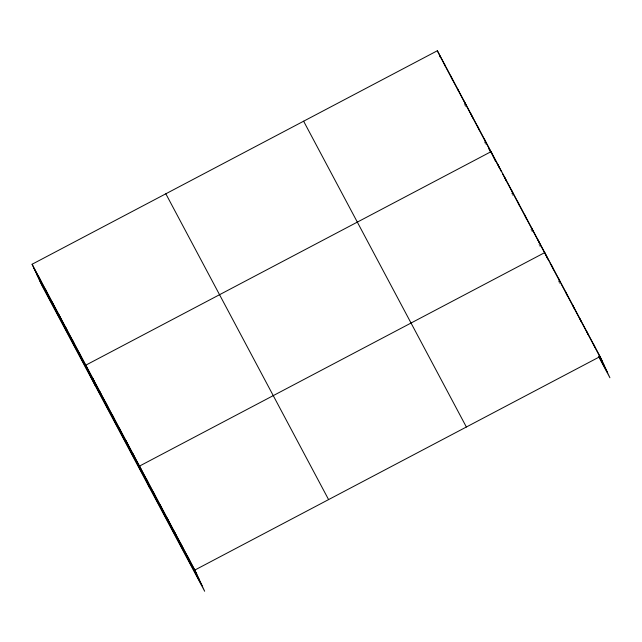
<?xml version="1.0" encoding="UTF-8"?>
<svg xmlns="http://www.w3.org/2000/svg" width="642" height="642" viewBox="0 0 642 642"><rect width="100%" height="100%" fill="white"/><g stroke="black" fill="none" stroke-linecap="round" stroke-linejoin="round"><path stroke-width="0.48" stroke-dasharray="3.21 2.41" d="M464.15 103.908L466.389 108.113M484.293 141.754L485.633 144.273M511.594 193.049L512.934 195.569M530.838 229.21L532.186 231.73M538.895 244.345L540.243 246.873M558.251 280.714L560.097 284.181"/><path stroke-width="0.96" d="M32.1 264.247L194.855 570.048L204.654 591.25L41.899 285.449L32.1 264.247L437.346 50.75L600.101 356.551L609.9 377.753L598.834 356.96M194.855 570.048L600.101 356.551M445.532 66.68L437.346 50.75M445.981 67.522L458.958 91.91M459.407 92.753L466.124 105.368L464.198 101.203M466.573 106.203L501.482 171.799M502.373 173.484L506.402 181.052L504.484 176.895M506.851 181.895L519.386 205.44L517.909 202.126M519.835 206.283L539.97 244.12L538.052 239.964M540.42 244.963L548.99 261.069M549.913 262.803L560.522 282.729L558.604 278.572M560.98 283.595L602.027 360.716M488.859 148.832L490.657 152.194M599.09 355.941L604.628 366.333M599.002 356.535L607.3 372.127M303.618 121.202L466.373 427.01M165.829 193.788L328.592 499.596M34.018 268.404L196.781 574.205M36.618 274.03L199.381 579.83M39.298 279.824L202.053 585.624M593.184 343.558L595.11 347.715M586.652 331.392L588.192 334.723M579.349 317.565L581.275 321.722M572.431 304.565L574.357 308.722M565.514 291.572L567.44 295.729M551.687 265.579L553.605 269.736M547.658 258.846L544.769 252.579L139.523 466.076L149.313 487.278M531.335 227.348L533.261 231.513M524.626 214.733L526.544 218.898M511.201 189.51L513.118 193.667M497.767 164.28L499.693 168.437M494.276 158.638L491.058 151.664L85.811 365.162L95.61 386.364M494.605 159.336L495.576 161.447M484.341 139.049L486.267 143.206M477.632 126.434L479.55 130.591M470.915 113.819L472.833 117.976M457.489 88.596L459.022 91.918M450.772 75.981L452.698 80.138M444.063 63.365L445.596 66.688M439.593 55.613L440.564 57.716M187.937 557.055L189.863 561.212M181.02 544.055L182.946 548.212M174.102 531.062L176.028 535.219M167.185 518.062L169.111 522.219M160.275 505.069L162.193 509.226M153.358 492.069L155.276 496.226M146.44 479.076L148.358 483.233M132.806 453.461L134.724 457.618M126.089 440.845L128.015 445.002M119.38 428.23L121.298 432.395M112.663 415.615L114.589 419.78M105.954 403.007L107.872 407.164M99.237 390.392L101.155 394.549M92.52 377.777L94.446 381.934M79.094 352.546L81.02 356.703M72.386 339.931L74.303 344.088M65.669 327.316L67.587 331.473M58.952 314.7L60.878 318.857M52.243 302.085L54.161 306.25M45.526 289.47L47.452 293.635M38.817 276.863L40.735 281.019"/></g></svg>
